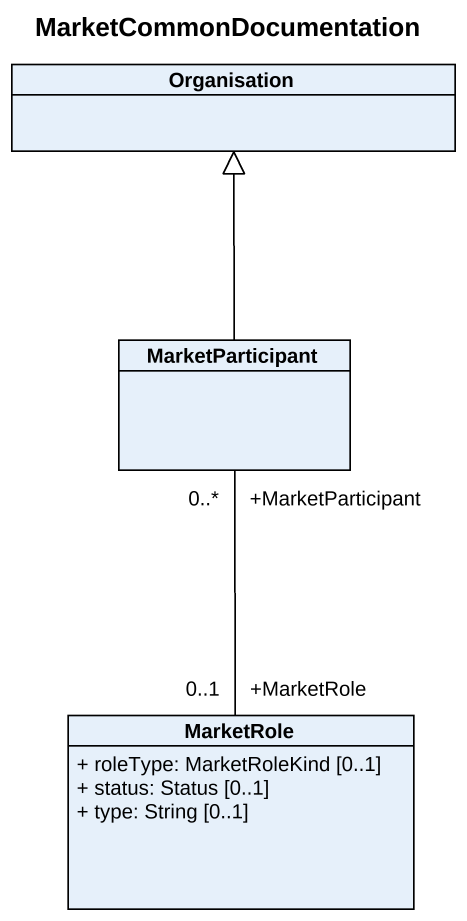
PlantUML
@startuml
title MarketCommonDocumentation
hide circle
hide empty members
skinparam classAttributeIconSize 0
class Organisation
class MarketParticipant
class MarketRole {
  + roleType: MarketRoleKind [0..1]
  + status: Status [0..1]
  + type: String [0..1]
}
MarketParticipant -up-|> Organisation
MarketRole "+MarketRole\n0..1" -up- "+MarketParticipant\n0..*" MarketParticipant
@enduml
